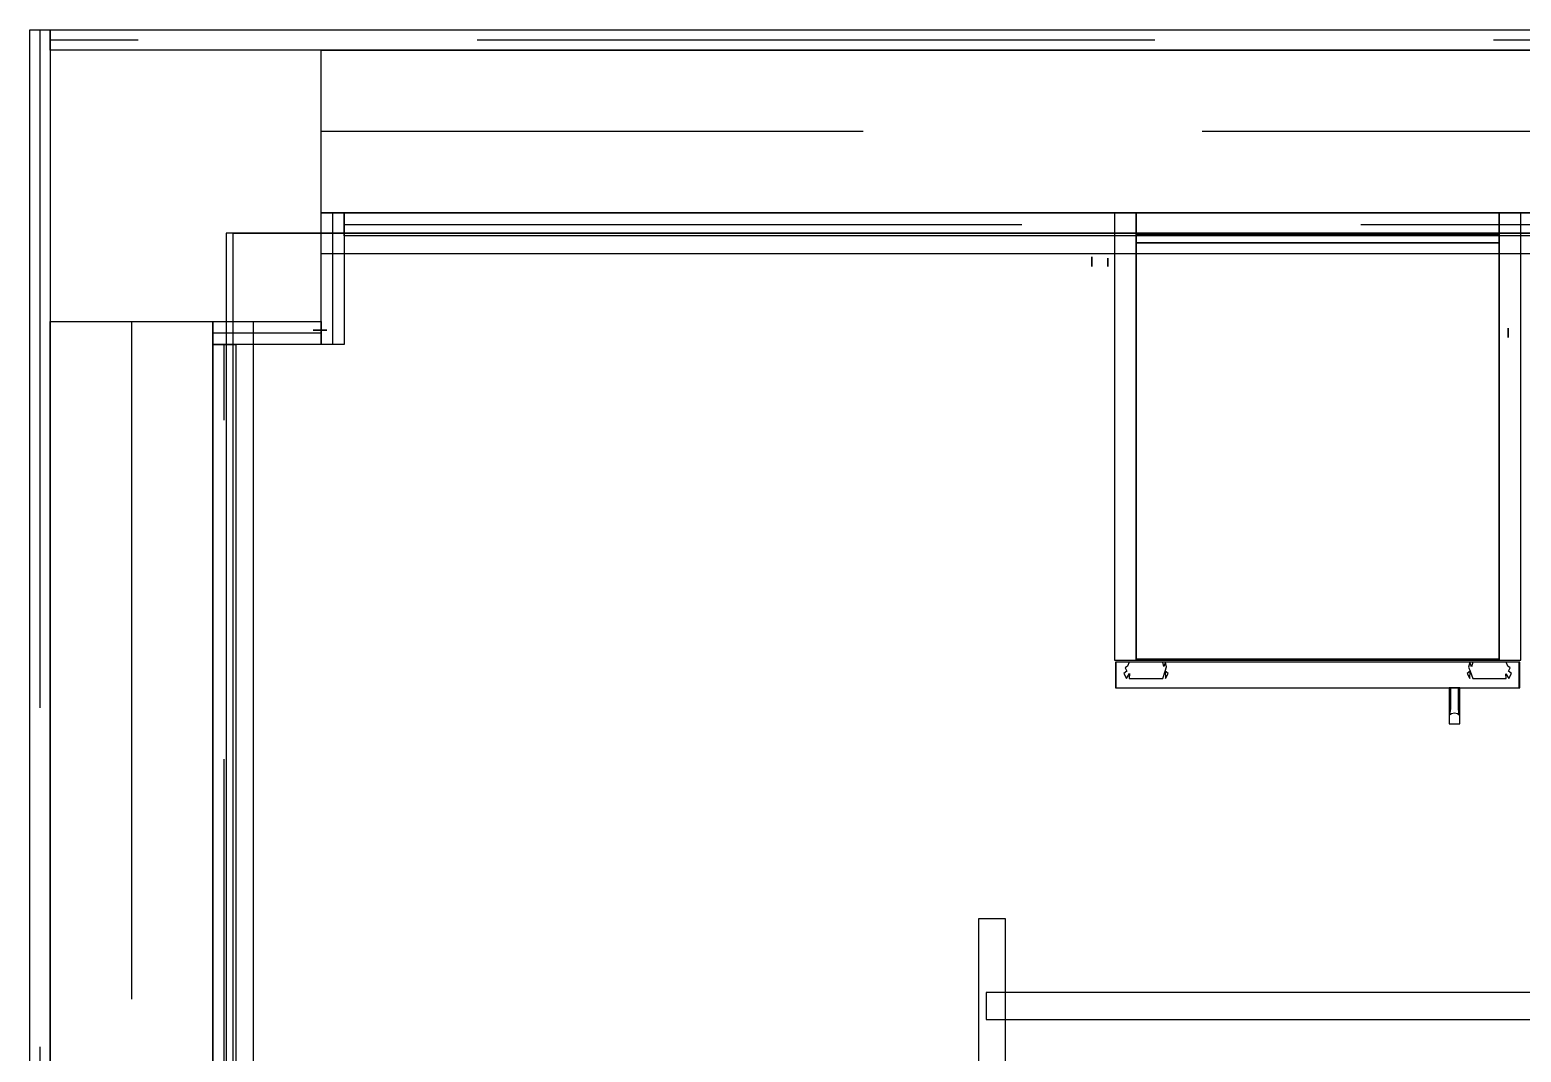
# Model space of a CAD drawing. Header units: millimetres. Extents: x -28.2 to 24.3, y -24.8 to 12.4.
# Drawn here: x -5.891 to -4.791, y 4.247 to 5.001 of the extents above; entities that cross this region are included whole.
import ezdxf

# ---------------------------------------------------------------- set-up
doc = ezdxf.new("R2010")
doc.units = ezdxf.units.MM
doc.linetypes.add('Dashed', pattern=[0.75, 0.5, -0.25])
for name, color, linetype in [('EJE_MUROS', 8, 'Continuous'), ('FURNISHINGELEMENT', 8, 'Continuous'), ('LOSAS', 3, 'Continuous'), ('MUROS', 7, 'Continuous')]:
    doc.layers.add(name, color=color, linetype=linetype)

msp = doc.modelspace()

# ---------------------------------------------------------------- linework, layer by layer
at = {"layer": 'EJE_MUROS', "linetype": 'Dashed'}
for p, q in [((-5.8837, 5.0009), (-5.8837, -0.0191)), ((-2.0612, 4.9934), (-5.8762, 4.9934)), ((-2.2762, 4.9259), (-5.6762, 4.9259)), ((-5.6677, 4.7689), (-5.6677, 4.8659)), ((-5.6592, 4.8574), (-2.2932, 4.8574)), ((-5.8162, 4.7859), (-5.8162, 0.1959)), ((-5.7562, 4.7774), (-5.6762, 4.7774)), ((-5.7477, 0.2129), (-5.7477, 4.7689))]:
    msp.add_line(p, q, dxfattribs=at)
at = {"layer": 'FURNISHINGELEMENT'}
for p, q in [((-4.791, 4.8659, 2.79), (-5.091, 4.8659, 2.79)), ((-5.091, 4.8659, 2.79), (-5.091, 4.5359, 2.79)), ((-5.075, 4.8659, 2.79), (-5.091, 4.8659, 2.79)), ((-5.091, 4.8659, 2.79), (-5.091, 4.5359, 2.79)), ((-5.075, 4.8659, 2.79), (-5.091, 4.8659, 2.79)), ((-5.091, 4.8659, 2.79), (-5.091, 4.5359, 2.79)), ((-5.075, 4.5359, 2.79), (-5.075, 4.8659, 2.79)), ((-4.807, 4.8659, 2.7895), (-5.075, 4.8659, 2.7895)), ((-5.075, 4.8659, 2.7895), (-5.075, 4.5369, 2.7895)), ((-5.075, 4.5359, 2.79), (-5.075, 4.8659, 2.79)), ((-4.807, 4.8659, 2.7735), (-5.075, 4.8659, 2.7735)), ((-5.075, 4.8659, 2.7735), (-5.075, 4.8499, 2.7735)), ((-4.807, 4.8659, 2.7895), (-5.075, 4.8659, 2.7895)), ((-5.075, 4.8659, 2.7895), (-5.075, 4.8439, 2.7895)), ((-4.807, 4.5369, 2.7895), (-4.807, 4.8659, 2.7895)), ((-4.791, 4.8659, 2.79), (-4.807, 4.8659, 2.79)), ((-4.807, 4.8659, 2.79), (-4.807, 4.5359, 2.79)), ((-4.807, 4.8499, 2.7735), (-4.807, 4.8659, 2.7735)), ((-4.791, 4.8659, 2.79), (-4.807, 4.8659, 2.79)), ((-4.807, 4.8659, 2.79), (-4.807, 4.5359, 2.79)), ((-4.807, 4.8439, 2.7895), (-4.807, 4.8659, 2.7895)), ((-4.791, 4.5359, 2.79), (-4.791, 4.8659, 2.79)), ((-4.791, 4.5359, 2.79), (-4.791, 4.8659, 2.79)), ((-4.791, 4.5359, 2.79), (-4.791, 4.8659, 2.79)), ((-3.3062, 4.8509), (-5.7462, 4.8509)), ((-5.7462, 4.8509), (-5.7462, 3.0509)), ((-4.807, 4.8509, 2.7815), (-5.075, 4.8509, 2.7815)), ((-5.075, 4.8509, 2.7815), (-5.075, 4.8439, 2.7815)), ((-4.807, 4.8499, 1.906), (-5.075, 4.8499, 1.906)), ((-5.075, 4.8499, 1.906), (-5.075, 4.5359, 1.906)), ((-5.075, 4.8499, 2.7735), (-4.807, 4.8499, 2.7735)), ((-4.807, 4.8439, 2.7895), (-5.075, 4.8439, 2.7895)), ((-5.075, 4.8439, 2.7895), (-5.075, 4.5369, 2.7895)), ((-5.075, 4.8439, 2.7895), (-4.807, 4.8439, 2.7895)), ((-5.075, 4.8439, 2.7815), (-4.807, 4.8439, 2.7815)), ((-4.807, 4.8439, 2.7815), (-4.807, 4.8509, 2.7815)), ((-4.807, 4.5359, 1.906), (-4.807, 4.8499, 1.906)), ((-4.807, 4.5369, 2.7895), (-4.807, 4.8439, 2.7895)), ((-5.1077, 4.8264, 2.7895), (-5.1077, 4.8334, 2.7895)), ((-5.1077, 4.8334, 1.8905), (-5.1077, 4.8264, 1.8905)), ((-5.0957, 4.8264, 2.7778), (-5.0957, 4.8324, 2.7778)), ((-5.0957, 4.8324, 1.9009), (-5.0957, 4.8264, 1.9009)), ((-5.682, 4.7794, 1.1685), (-5.672, 4.7794, 1.1685)), ((-5.672, 4.7794, 0.5015), (-5.682, 4.7794, 0.5015)), ((-5.682, 4.7794, 0.5015), (-5.672, 4.7794, 0.5015)), ((-5.672, 4.7794, 1.1685), (-5.682, 4.7794, 1.1685)), ((-4.8005, 4.7739, 1.1846), (-4.8005, 4.7809, 1.1846)), ((-4.8005, 4.7809, 0.4854), (-4.8005, 4.7739, 0.4854)), ((-5.091, 4.5359, 2.79), (-4.791, 4.5359, 2.79)), ((-5.091, 4.5359, 2.79), (-5.075, 4.5359, 2.79)), ((-5.091, 4.5359, 2.79), (-5.075, 4.5359, 2.79)), ((-4.7922, 4.5346, 2.789), (-5.0902, 4.5346, 2.789)), ((-5.0902, 4.5346, 2.789), (-5.0902, 4.5156, 2.789)), ((-5.0898, 4.5345, 2.7901), (-5.0898, 4.5155, 2.7901)), ((-4.7918, 4.5345, 2.7901), (-5.0898, 4.5345, 2.7901)), ((-5.08, 4.5346, 2.6836), (-5.0813, 4.5315, 2.6851)), ((-5.08, 4.5346, 1.9716), (-5.0813, 4.5315, 1.9731)), ((-5.0769, 4.5346, 2.6823), (-5.08, 4.5346, 2.6836)), ((-5.0769, 4.5346, 1.9703), (-5.08, 4.5346, 1.9716)), ((-5.0738, 4.5346, 2.6811), (-5.0769, 4.5346, 2.6823)), ((-5.0738, 4.5346, 1.9691), (-5.0769, 4.5346, 1.9703)), ((-5.075, 4.5369, 2.7895), (-4.807, 4.5369, 2.7895)), ((-5.075, 4.5369, 2.7895), (-4.807, 4.5369, 2.7895)), ((-5.075, 4.5359, 1.906), (-4.807, 4.5359, 1.906)), ((-5.0708, 4.5346, 2.6798), (-5.0738, 4.5346, 2.6811)), ((-5.0708, 4.5346, 1.9678), (-5.0738, 4.5346, 1.9691)), ((-5.0677, 4.5346, 2.6785), (-5.0708, 4.5346, 2.6798)), ((-5.0677, 4.5346, 1.9665), (-5.0708, 4.5346, 1.9678)), ((-5.0646, 4.5346, 2.6798), (-5.0677, 4.5346, 2.6785)), ((-5.0646, 4.5346, 1.9678), (-5.0677, 4.5346, 1.9665)), ((-5.0615, 4.5346, 2.6811), (-5.0646, 4.5346, 2.6798)), ((-5.0615, 4.5346, 1.9691), (-5.0646, 4.5346, 1.9678)), ((-5.0584, 4.5346, 2.6823), (-5.0615, 4.5346, 2.6811)), ((-5.0584, 4.5346, 1.9703), (-5.0615, 4.5346, 1.9691)), ((-5.0553, 4.5346, 2.6836), (-5.0584, 4.5346, 2.6823)), ((-5.0553, 4.5346, 1.9716), (-5.0584, 4.5346, 1.9703)), ((-5.0544, 4.5313, 2.6845), (-5.0553, 4.5346, 2.6836)), ((-5.0544, 4.5313, 1.9725), (-5.0553, 4.5346, 1.9716)), ((-5.0533, 4.5346, 2.6885), (-5.0544, 4.5313, 2.6845)), ((-5.0533, 4.5346, 1.9765), (-5.0544, 4.5313, 1.9725)), ((-5.0524, 4.531, 2.6875), (-5.0533, 4.5346, 2.6885)), ((-5.0524, 4.531, 1.9755), (-5.0533, 4.5346, 1.9765)), ((-4.8287, 4.5345, 1.9775), (-4.8296, 4.5309, 1.9765)), ((-4.8287, 4.5345, 2.6895), (-4.8296, 4.5309, 2.6885)), ((-4.8275, 4.5312, 1.9736), (-4.8287, 4.5345, 1.9775)), ((-4.8275, 4.5312, 2.6856), (-4.8287, 4.5345, 2.6895)), ((-4.8266, 4.5345, 1.9727), (-4.8275, 4.5312, 1.9736)), ((-4.8266, 4.5345, 2.6847), (-4.8275, 4.5312, 2.6856)), ((-4.8236, 4.5345, 1.9714), (-4.8266, 4.5345, 1.9727)), ((-4.8236, 4.5345, 2.6834), (-4.8266, 4.5345, 2.6847)), ((-4.8205, 4.5345, 1.9701), (-4.8236, 4.5345, 1.9714)), ((-4.8205, 4.5345, 2.6821), (-4.8236, 4.5345, 2.6834)), ((-4.8174, 4.5345, 1.9688), (-4.8205, 4.5345, 1.9701)), ((-4.8174, 4.5345, 2.6808), (-4.8205, 4.5345, 2.6821)), ((-4.8143, 4.5345, 1.9676), (-4.8174, 4.5345, 1.9688)), ((-4.8143, 4.5345, 2.6796), (-4.8174, 4.5345, 2.6808)), ((-4.8112, 4.5345, 1.9688), (-4.8143, 4.5345, 1.9676)), ((-4.8112, 4.5345, 2.6808), (-4.8143, 4.5345, 2.6796)), ((-4.8081, 4.5345, 1.9701), (-4.8112, 4.5345, 1.9688)), ((-4.8081, 4.5345, 2.6821), (-4.8112, 4.5345, 2.6808)), ((-4.805, 4.5345, 1.9714), (-4.8081, 4.5345, 1.9701)), ((-4.805, 4.5345, 2.6834), (-4.8081, 4.5345, 2.6821)), ((-4.807, 4.5359, 2.79), (-4.791, 4.5359, 2.79)), ((-4.807, 4.5359, 2.79), (-4.791, 4.5359, 2.79)), ((-4.8019, 4.5345, 1.9727), (-4.805, 4.5345, 1.9714)), ((-4.8019, 4.5345, 2.6847), (-4.805, 4.5345, 2.6834)), ((-4.8006, 4.5315, 1.9741), (-4.8019, 4.5345, 1.9727)), ((-4.8006, 4.5315, 2.6861), (-4.8019, 4.5345, 2.6847)), ((-4.7922, 4.5156, 2.789), (-4.7922, 4.5346, 2.789)), ((-4.7918, 4.5155, 2.7901), (-4.7918, 4.5345, 2.7901)), ((-5.0818, 4.528, 2.6857), (-5.084, 4.5261, 2.6899)), ((-5.0818, 4.528, 1.9737), (-5.084, 4.5261, 1.9779)), ((-5.084, 4.5261, 2.6899), (-5.082, 4.5226, 2.6885)), ((-5.084, 4.5261, 1.9779), (-5.082, 4.5226, 1.9765)), ((-5.0813, 4.5315, 2.6851), (-5.0831, 4.5304, 2.6877)), ((-5.0813, 4.5315, 1.9731), (-5.0831, 4.5304, 1.9757)), ((-5.0831, 4.5304, 2.6877), (-5.0818, 4.528, 2.6857)), ((-5.0831, 4.5304, 1.9757), (-5.0818, 4.528, 1.9737)), ((-5.082, 4.5226, 2.6885), (-5.0799, 4.5261, 2.6834)), ((-5.082, 4.5226, 1.9765), (-5.0799, 4.5261, 1.9714)), ((-5.0799, 4.5261, 2.6834), (-5.08, 4.5226, 2.6836)), ((-5.0799, 4.5261, 1.9714), (-5.08, 4.5226, 1.9716)), ((-5.08, 4.5226, 2.6836), (-5.0769, 4.5226, 2.6823)), ((-5.08, 4.5226, 1.9716), (-5.0769, 4.5226, 1.9703)), ((-5.0769, 4.5226, 2.6823), (-5.0738, 4.5226, 2.6811)), ((-5.0769, 4.5226, 1.9703), (-5.0738, 4.5226, 1.9691)), ((-5.0738, 4.5226, 2.6811), (-5.0708, 4.5226, 2.6798)), ((-5.0738, 4.5226, 1.9691), (-5.0708, 4.5226, 1.9678)), ((-5.0708, 4.5226, 2.6798), (-5.0677, 4.5226, 2.6785)), ((-5.0708, 4.5226, 1.9678), (-5.0677, 4.5226, 1.9665)), ((-5.0677, 4.5226, 2.6785), (-5.0646, 4.5226, 2.6798)), ((-5.0677, 4.5226, 1.9665), (-5.0646, 4.5226, 1.9678)), ((-5.0646, 4.5226, 2.6798), (-5.0615, 4.5226, 2.6811)), ((-5.0646, 4.5226, 1.9678), (-5.0615, 4.5226, 1.9691)), ((-5.0615, 4.5226, 2.6811), (-5.0584, 4.5226, 2.6823)), ((-5.0615, 4.5226, 1.9691), (-5.0584, 4.5226, 1.9703)), ((-5.0584, 4.5226, 2.6823), (-5.0553, 4.5226, 2.6836)), ((-5.0584, 4.5226, 1.9703), (-5.0553, 4.5226, 1.9716)), ((-5.0553, 4.5226, 2.6836), (-5.0535, 4.528, 2.6857)), ((-5.0553, 4.5226, 1.9716), (-5.0535, 4.528, 1.9737)), ((-5.0535, 4.528, 2.6857), (-5.0524, 4.531, 2.6875)), ((-5.0535, 4.528, 1.9737), (-5.0524, 4.531, 1.9755)), ((-5.0513, 4.5261, 2.6899), (-5.0535, 4.528, 2.6857)), ((-5.0535, 4.528, 2.6857), (-5.0533, 4.5226, 2.6885)), ((-5.0513, 4.5261, 1.9779), (-5.0535, 4.528, 1.9737)), ((-5.0535, 4.528, 1.9737), (-5.0533, 4.5226, 1.9765)), ((-5.0533, 4.5226, 2.6885), (-5.0513, 4.5261, 2.6899)), ((-5.0533, 4.5226, 1.9765), (-5.0513, 4.5261, 1.9779)), ((-4.8284, 4.5279, 1.9747), (-4.8307, 4.5261, 1.9789)), ((-4.8284, 4.5279, 2.6867), (-4.8307, 4.5261, 2.6909)), ((-4.8307, 4.5261, 1.9789), (-4.8287, 4.5225, 1.9775)), ((-4.8307, 4.5261, 2.6909), (-4.8287, 4.5225, 2.6895)), ((-4.8296, 4.5309, 1.9765), (-4.8284, 4.5279, 1.9747)), ((-4.8296, 4.5309, 2.6885), (-4.8284, 4.5279, 2.6867)), ((-4.8287, 4.5225, 1.9775), (-4.8284, 4.5279, 1.9747)), ((-4.8287, 4.5225, 2.6895), (-4.8284, 4.5279, 2.6867)), ((-4.8284, 4.5279, 1.9747), (-4.8266, 4.5225, 1.9727)), ((-4.8284, 4.5279, 2.6867), (-4.8266, 4.5225, 2.6847)), ((-4.8266, 4.5225, 1.9727), (-4.8236, 4.5225, 1.9714)), ((-4.8266, 4.5225, 2.6847), (-4.8236, 4.5225, 2.6834)), ((-4.8236, 4.5225, 1.9714), (-4.8205, 4.5225, 1.9701)), ((-4.8236, 4.5225, 2.6834), (-4.8205, 4.5225, 2.6821)), ((-4.8205, 4.5225, 1.9701), (-4.8174, 4.5225, 1.9688)), ((-4.8205, 4.5225, 2.6821), (-4.8174, 4.5225, 2.6808)), ((-4.8174, 4.5225, 1.9688), (-4.8143, 4.5225, 1.9676)), ((-4.8174, 4.5225, 2.6808), (-4.8143, 4.5225, 2.6796)), ((-4.8143, 4.5225, 1.9676), (-4.8112, 4.5225, 1.9688)), ((-4.8143, 4.5225, 2.6796), (-4.8112, 4.5225, 2.6808)), ((-4.8112, 4.5225, 1.9688), (-4.8081, 4.5225, 1.9701)), ((-4.8112, 4.5225, 2.6808), (-4.8081, 4.5225, 2.6821)), ((-4.8081, 4.5225, 1.9701), (-4.805, 4.5225, 1.9714)), ((-4.8081, 4.5225, 2.6821), (-4.805, 4.5225, 2.6834)), ((-4.805, 4.5225, 1.9714), (-4.8019, 4.5225, 1.9727)), ((-4.805, 4.5225, 2.6834), (-4.8019, 4.5225, 2.6847)), ((-4.8019, 4.5225, 1.9727), (-4.8021, 4.526, 1.9725)), ((-4.8021, 4.526, 1.9725), (-4.7999, 4.5225, 1.9775)), ((-4.8019, 4.5225, 2.6847), (-4.8021, 4.526, 2.6845)), ((-4.8021, 4.526, 2.6845), (-4.7999, 4.5225, 2.6895)), ((-4.7989, 4.5303, 1.9767), (-4.8006, 4.5315, 1.9741)), ((-4.7989, 4.5303, 2.6887), (-4.8006, 4.5315, 2.6861)), ((-4.8002, 4.5279, 1.9747), (-4.7989, 4.5303, 1.9767)), ((-4.8002, 4.5279, 2.6867), (-4.7989, 4.5303, 2.6887)), ((-4.7979, 4.5261, 1.9789), (-4.8002, 4.5279, 1.9747)), ((-4.7979, 4.5261, 2.6909), (-4.8002, 4.5279, 2.6867)), ((-4.7999, 4.5225, 1.9775), (-4.7979, 4.5261, 1.9789)), ((-4.7999, 4.5225, 2.6895), (-4.7979, 4.5261, 2.6909)), ((-5.0902, 4.5156, 2.789), (-4.7922, 4.5156, 2.789)), ((-5.0898, 4.5155, 2.7901), (-4.7918, 4.5155, 2.7901)), ((-4.844, 4.5155, 2.135), (-4.844, 4.489, 2.135)), ((-4.836, 4.5155, 2.135), (-4.844, 4.5155, 2.135)), ((-4.84, 4.5155, 1.9675), (-4.8429, 4.5155, 1.9663)), ((-4.8429, 4.5155, 1.9663), (-4.8429, 4.5098, 1.9663)), ((-4.8372, 4.5155, 1.9663), (-4.84, 4.5155, 1.9675)), ((-4.8372, 4.5104, 1.9663), (-4.8372, 4.5155, 1.9663)), ((-4.836, 4.489, 2.135), (-4.836, 4.5155, 2.135)), ((-4.8429, 4.5098, 1.9663), (-4.8429, 4.505, 1.9663)), ((-4.8429, 4.505, 1.9663), (-4.8429, 4.5, 1.9663)), ((-4.8372, 4.5056, 1.9663), (-4.8372, 4.5104, 1.9663)), ((-4.8372, 4.5, 1.9663), (-4.8372, 4.5056, 1.9663)), ((-4.8429, 4.5, 1.9663), (-4.8436, 4.4957, 1.9672)), ((-4.8436, 4.4957, 1.9672), (-4.8422, 4.4967, 1.9682)), ((-4.8422, 4.4967, 1.9682), (-4.84, 4.4971, 1.9687)), ((-4.84, 4.4971, 1.9687), (-4.8379, 4.4967, 1.9682)), ((-4.8379, 4.4967, 1.9682), (-4.8365, 4.4957, 1.9672)), ((-4.8365, 4.4957, 1.9672), (-4.8372, 4.5, 1.9663)), ((-4.844, 4.489, 2.135), (-4.836, 4.489, 2.135)), ((-5.1712, 4.3451), (-5.1912, 4.3451)), ((-5.1912, 4.3451), (-5.1912, 0.1329)), ((-5.1712, 0.1329), (-5.1712, 4.3451)), ((-3.1855, 4.2909), (-5.1855, 4.2909)), ((-5.1855, 4.2909), (-5.1855, 4.2709)), ((-5.1855, 4.2709), (-3.1855, 4.2709))]:
    msp.add_line(p, q, dxfattribs=at)
at = {"layer": 'LOSAS'}
for p, q in [((-5.7412, 0.1709), (-5.7412, 4.8509)), ((-5.7412, 4.8509), (-2.2012, 4.8509)), ((-5.6762, 4.7859), (-5.6762, 4.8359)), ((-5.6762, 4.8359), (-2.2762, 4.8359)), ((-5.7262, 0.1959), (-5.7262, 4.7859)), ((-5.7262, 4.7859), (-5.6762, 4.7859))]:
    msp.add_line(p, q, dxfattribs=at)
at = {"layer": 'MUROS'}
for p, q in [((-5.8912, -0.0191), (-5.8912, 5.0009)), ((-5.8912, 5.0009), (-5.8762, 5.0009)), ((-5.8762, 5.0009), (-5.8762, -0.0191)), ((-5.8762, 4.9859), (-5.8762, 5.0009)), ((-5.8762, 5.0009), (-2.0612, 5.0009)), ((-2.0612, 4.9859), (-5.8762, 4.9859)), ((-5.6762, 4.8659), (-5.6762, 4.9859)), ((-5.6762, 4.9859), (-2.2762, 4.9859)), ((-2.2762, 4.8659), (-5.6762, 4.8659)), ((-5.6762, 4.7689), (-5.6762, 4.8659)), ((-5.6762, 4.8659), (-5.6592, 4.8659)), ((-5.6592, 4.8659), (-2.2932, 4.8659)), ((-5.6592, 4.8489), (-5.6592, 4.8659)), ((-5.6592, 4.8659), (-5.6592, 4.7689)), ((-2.2932, 4.8489), (-5.6592, 4.8489)), ((-5.8762, 0.1959), (-5.8762, 4.7859)), ((-5.8762, 4.7859), (-5.7562, 4.7859)), ((-5.7562, 4.7859), (-5.7562, 0.1959)), ((-5.7562, 4.7859), (-5.6762, 4.7859)), ((-5.7562, 4.7689), (-5.7562, 4.7859)), ((-5.6762, 4.7859), (-5.6762, 4.7689)), ((-5.7562, 0.2129), (-5.7562, 4.7689)), ((-5.7562, 4.7689), (-5.7392, 4.7689)), ((-5.6762, 4.7689), (-5.7562, 4.7689)), ((-5.7392, 4.7689), (-5.7392, 0.2129)), ((-5.6592, 4.7689), (-5.6762, 4.7689))]:
    msp.add_line(p, q, dxfattribs=at)

doc.saveas('drawing.dxf')
